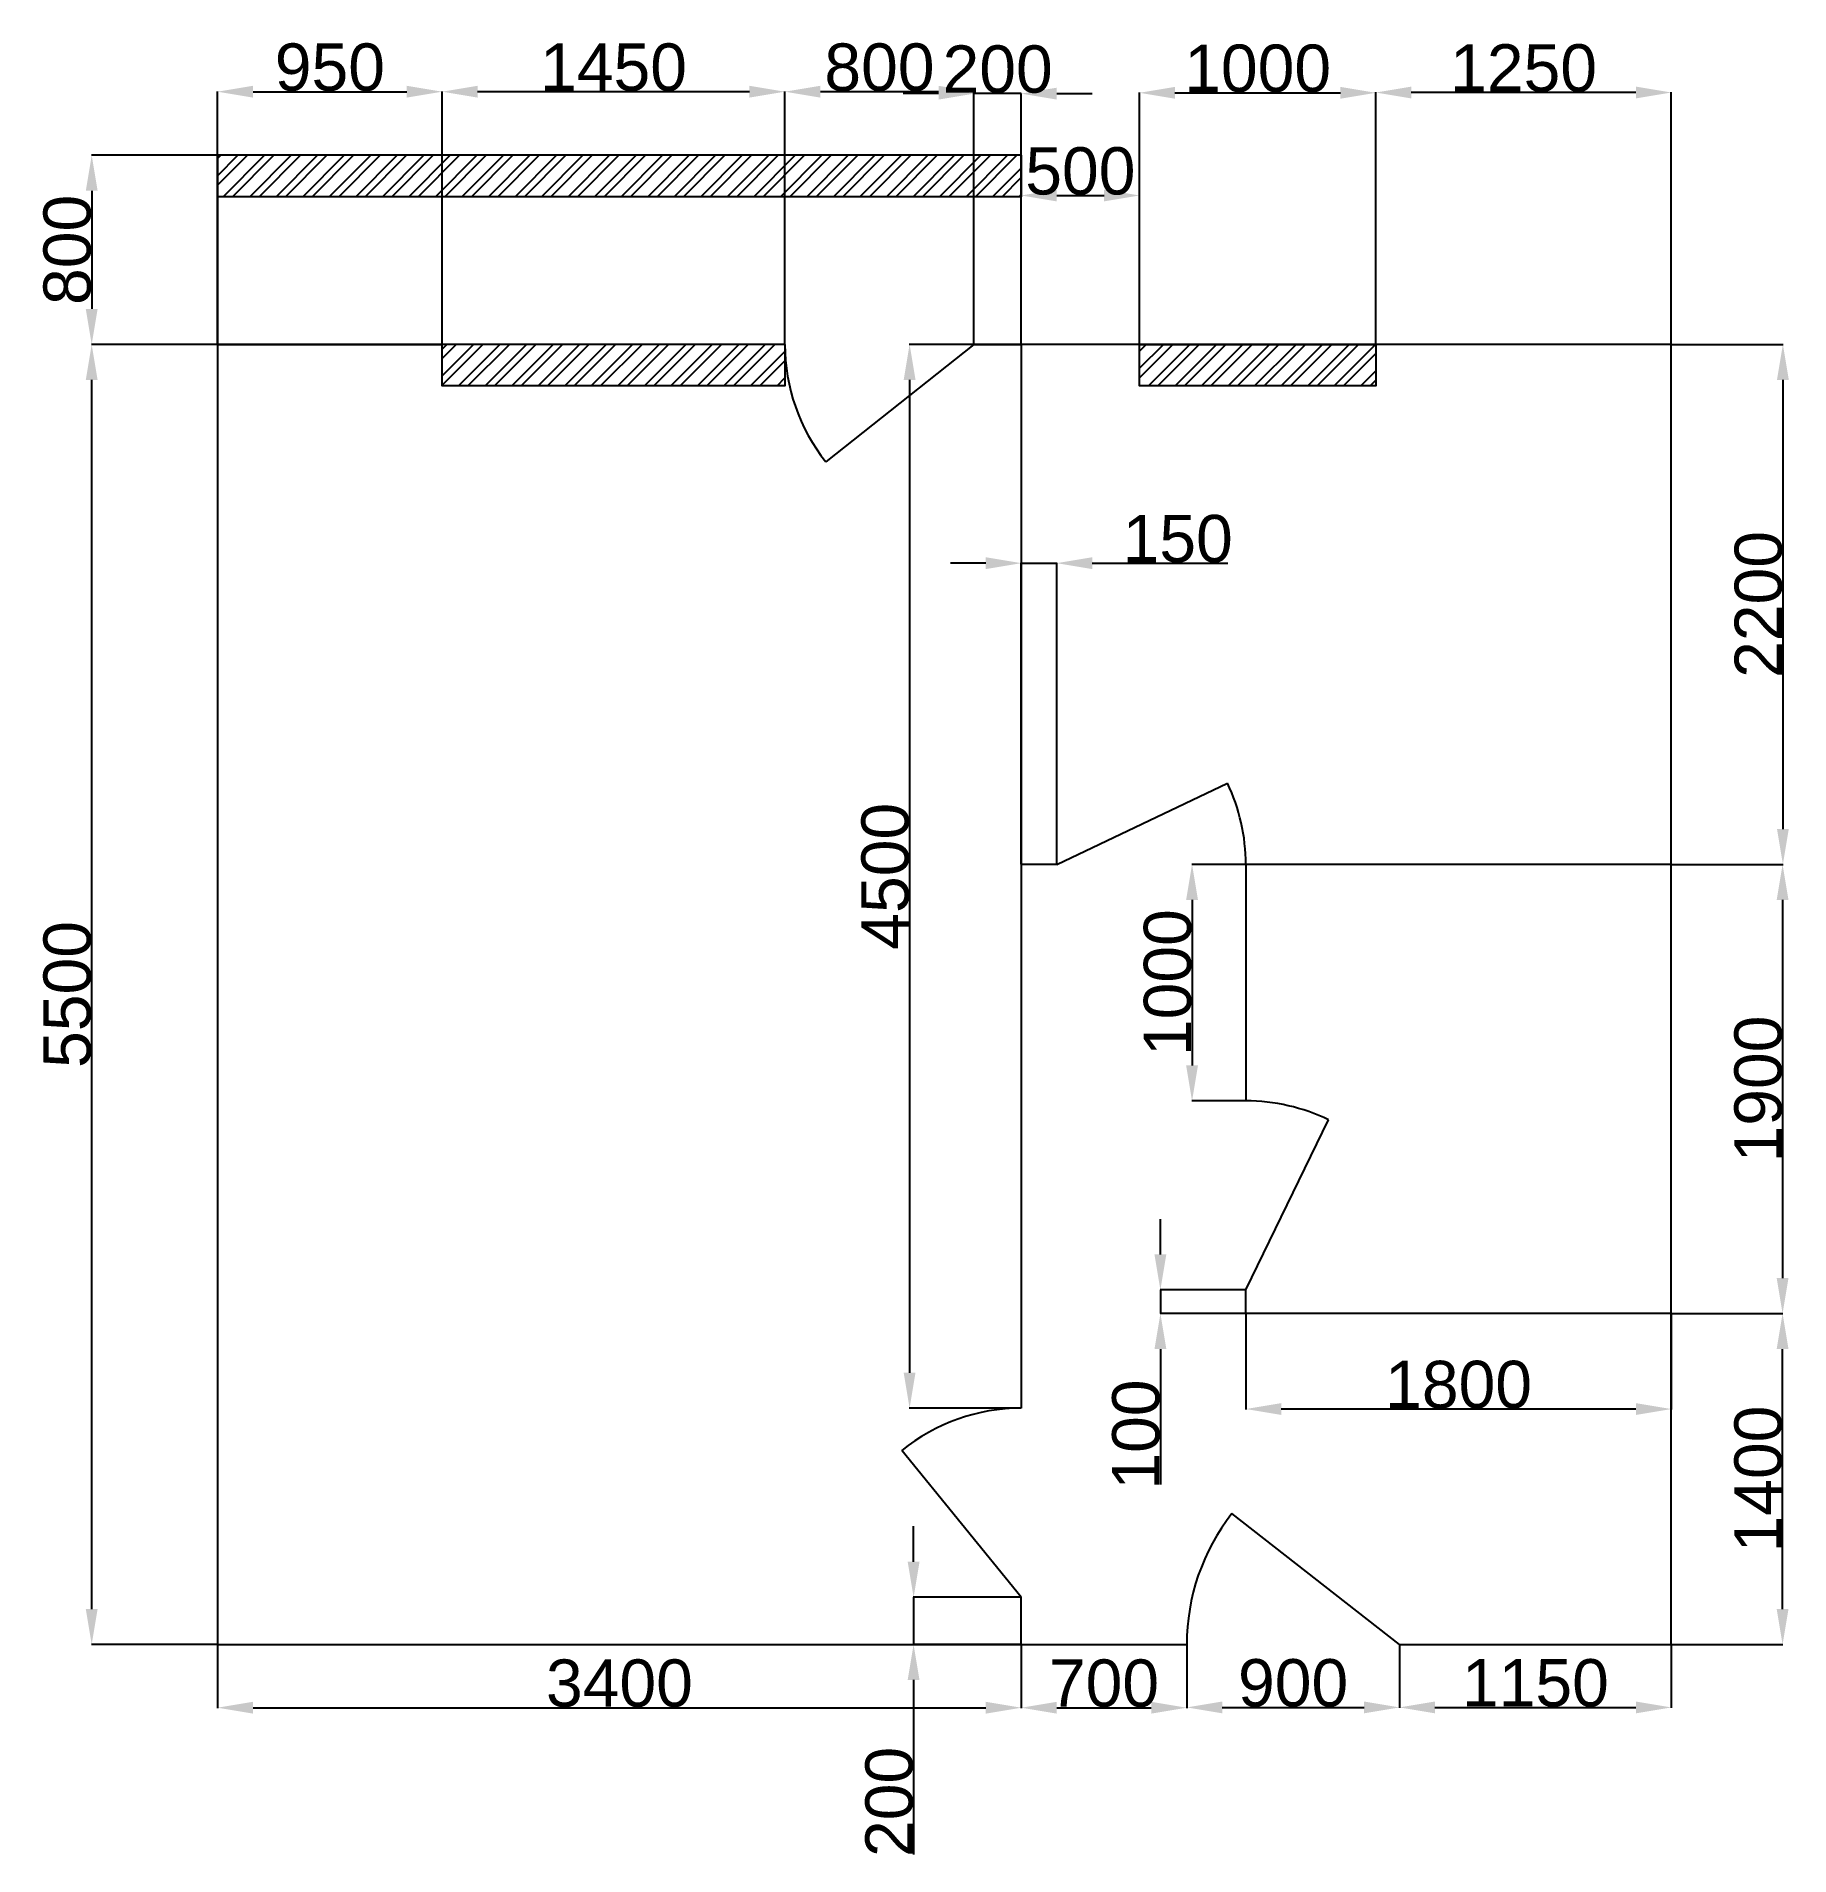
# Model space of a CAD drawing. Header units: millimetres. Extents: x -767 to 6650, y -893 to 6803.
import ezdxf

# ---------------------------------------------------------------- set-up
doc = ezdxf.new("R2010")
doc.units = ezdxf.units.MM
doc.layers.add('планировка', color=7, linetype='Continuous')
doc.layers.add('размеры', color=3, linetype='Continuous')
doc.styles.get("Standard").update_dxf_attribs({"font": 'arial.ttf'})
doc.dimstyles.new('ISO-25', dxfattribs={"dimtxt": 200, "dimasz": 150, "dimexe": 1.25, "dimexo": 0.625, "dimtad": 1, "dimtxsty": 'Standard', "dimcen": 2.5, "dimadec": 0, "dimazin": 0, "dimtfac": 1, "dimtmove": 0, "dimatfit": 3, "dimfxl": 1, "dimarcsym": 0})
pattern_1 = [(45, (0, 0), (-56.1266, 56.1266), []), (45, (0, 39.69), (-56.1266, 56.1266), [])]

# ---------------------------------------------------------------- blocks, each defined once
blk = doc.blocks.new('*D3')
at = {"layer": 'Defpoints', "color": 0, "transparency": 16777216}
for p in [(4100, 0), (5000, 0), (5000, -266.1)]:
    blk.add_point(p, dxfattribs=at)
at = {"layer": 'размеры', "color": 0, "lineweight": -2, "transparency": 16777216}
for p, q in [((4100, -0.6), (4100, -267.3)), ((5000, -0.6), (5000, -267.3)), ((4250, -266.1), (4850, -266.1))]:
    blk.add_line(p, q, dxfattribs=at)
at = {"layer": 'размеры', "color": 0, "transparency": 16777216}
for points in [[(4250, -241.1), (4250, -291.1), (4100, -266.1)], [(4850, -241.1), (4850, -291.1), (5000, -266.1)]]:
    blk.add_solid(points, dxfattribs=at)
at = {"layer": 'размеры', "color": 0, "transparency": 16777216, "insert": (4550, -163.3), "char_height": 200, "attachment_point": 5}
blk.add_mtext('900', dxfattribs=at)
blk = doc.blocks.new('*D4')
at = {"layer": 'Defpoints', "color": 0, "transparency": 16777216}
for p in [(3400, 0), (4100, 0), (4100, -267.3)]:
    blk.add_point(p, dxfattribs=at)
at = {"layer": 'размеры', "color": 0, "lineweight": -2, "transparency": 16777216}
for p, q in [((3400, -0.6), (3400, -268.6)), ((4100, -0.6), (4100, -268.6)), ((3550, -267.3), (3950, -267.3))]:
    blk.add_line(p, q, dxfattribs=at)
at = {"layer": 'размеры', "color": 0, "transparency": 16777216}
for points in [[(3550, -242.3), (3550, -292.3), (3400, -267.3)], [(3950, -242.3), (3950, -292.3), (4100, -267.3)]]:
    blk.add_solid(points, dxfattribs=at)
at = {"layer": 'размеры', "color": 0, "transparency": 16777216, "insert": (3750, -164.6), "char_height": 200, "attachment_point": 5}
blk.add_mtext('700', dxfattribs=at)
blk = doc.blocks.new('*D5')
at = {"layer": 'Defpoints', "color": 0, "transparency": 16777216}
for p in [(3400, 200), (3400, 0), (2944.5, 0)]:
    blk.add_point(p, dxfattribs=at)
at = {"layer": 'размеры', "color": 0, "lineweight": -2, "transparency": 16777216}
for p, q in [((2944.5, 350), (2944.5, 500)), ((3399.4, 200), (2943.2, 200)), ((2944.5, 200), (2944.5, 0)), ((3399.4, 0), (2943.2, 0)), ((2944.5, -150), (2944.5, -888.8))]:
    blk.add_line(p, q, dxfattribs=at)
at = {"layer": 'размеры', "color": 0, "transparency": 16777216}
for points in [[(2919.5, 350), (2969.5, 350), (2944.5, 200)], [(2919.5, -150), (2969.5, -150), (2944.5, 0)]]:
    blk.add_solid(points, dxfattribs=at)
at = {"layer": 'размеры', "color": 0, "transparency": 16777216, "insert": (2841.7, -665.9), "char_height": 200, "attachment_point": 5, "rotation": 90}
blk.add_mtext('200', dxfattribs=at)
blk = doc.blocks.new('*D6')
at = {"layer": 'Defpoints', "color": 0, "transparency": 16777216}
for p in [(0, 0), (3400, 0), (3400, -267.3)]:
    blk.add_point(p, dxfattribs=at)
at = {"layer": 'размеры', "color": 0, "lineweight": -2, "transparency": 16777216}
for p, q in [((0, -0.6), (0, -268.6)), ((3400, -0.6), (3400, -268.6)), ((150, -267.3), (3250, -267.3))]:
    blk.add_line(p, q, dxfattribs=at)
at = {"layer": 'размеры', "color": 0, "transparency": 16777216}
for points in [[(150, -242.3), (150, -292.3), (0, -267.3)], [(3250, -242.3), (3250, -292.3), (3400, -267.3)]]:
    blk.add_solid(points, dxfattribs=at)
at = {"layer": 'размеры', "color": 0, "transparency": 16777216, "insert": (1700, -164.5), "char_height": 200, "attachment_point": 5}
blk.add_mtext('3400', dxfattribs=at)
blk = doc.blocks.new('*D7')
at = {"layer": 'Defpoints', "color": 0, "transparency": 16777216}
for p in [(5000, 0), (6150, 0), (6150, -266.1)]:
    blk.add_point(p, dxfattribs=at)
at = {"layer": 'размеры', "color": 0, "lineweight": -2, "transparency": 16777216}
for p, q in [((5000, -0.6), (5000, -267.3)), ((6150, -0.6), (6150, -267.3)), ((5150, -266.1), (6000, -266.1))]:
    blk.add_line(p, q, dxfattribs=at)
at = {"layer": 'размеры', "color": 0, "transparency": 16777216}
for points in [[(5150, -241.1), (5150, -291.1), (5000, -266.1)], [(6000, -241.1), (6000, -291.1), (6150, -266.1)]]:
    blk.add_solid(points, dxfattribs=at)
at = {"layer": 'размеры', "color": 0, "transparency": 16777216, "insert": (5575, -163.3), "char_height": 200, "attachment_point": 5}
blk.add_mtext('1150', dxfattribs=at)
blk = doc.blocks.new('*D8')
at = {"layer": 'Defpoints', "color": 0, "transparency": 16777216}
for p in [(-532.5, 5500), (0, 5500), (0, 0)]:
    blk.add_point(p, dxfattribs=at)
at = {"layer": 'размеры', "color": 0, "lineweight": -2, "transparency": 16777216}
for p, q in [((-0.6, 5500), (-533.8, 5500)), ((-532.5, 150), (-532.5, 5350)), ((-0.6, 0), (-533.8, 0))]:
    blk.add_line(p, q, dxfattribs=at)
at = {"layer": 'размеры', "color": 0, "transparency": 16777216}
for points in [[(-557.5, 5350), (-507.5, 5350), (-532.5, 5500)], [(-557.5, 150), (-507.5, 150), (-532.5, 0)]]:
    blk.add_solid(points, dxfattribs=at)
at = {"layer": 'размеры', "color": 0, "transparency": 16777216, "insert": (-635.3, 2750), "char_height": 200, "attachment_point": 5, "rotation": 90}
blk.add_mtext('5500', dxfattribs=at)
blk = doc.blocks.new('*D9')
at = {"layer": 'Defpoints', "color": 0, "transparency": 16777216}
for p in [(0, 6300), (-532.5, 5500), (0, 5500)]:
    blk.add_point(p, dxfattribs=at)
at = {"layer": 'размеры', "color": 0, "lineweight": -2, "transparency": 16777216}
for p, q in [((-0.6, 6300), (-533.8, 6300)), ((-532.5, 6150), (-532.5, 5650)), ((-0.6, 5500), (-533.8, 5500))]:
    blk.add_line(p, q, dxfattribs=at)
at = {"layer": 'размеры', "color": 0, "transparency": 16777216}
for points in [[(-557.5, 6150), (-507.5, 6150), (-532.5, 6300)], [(-557.5, 5650), (-507.5, 5650), (-532.5, 5500)]]:
    blk.add_solid(points, dxfattribs=at)
at = {"layer": 'размеры', "color": 0, "transparency": 16777216, "insert": (-635.3, 5900), "char_height": 200, "attachment_point": 5, "rotation": 90}
blk.add_mtext('800', dxfattribs=at)
blk = doc.blocks.new('*D10')
at = {"layer": 'Defpoints', "color": 0, "transparency": 16777216}
for p in [(3400, 5500), (2927.6, 1000), (3400, 1000)]:
    blk.add_point(p, dxfattribs=at)
at = {"layer": 'размеры', "color": 0, "lineweight": -2, "transparency": 16777216}
for p, q in [((3399.4, 5500), (2926.4, 5500)), ((2927.6, 5350), (2927.6, 1150)), ((3399.4, 1000), (2926.4, 1000))]:
    blk.add_line(p, q, dxfattribs=at)
at = {"layer": 'размеры', "color": 0, "transparency": 16777216}
for points in [[(2902.6, 5350), (2952.6, 5350), (2927.6, 5500)], [(2902.6, 1150), (2952.6, 1150), (2927.6, 1000)]]:
    blk.add_solid(points, dxfattribs=at)
at = {"layer": 'размеры', "color": 0, "transparency": 16777216, "insert": (2824.9, 3250), "char_height": 200, "attachment_point": 5, "rotation": 90}
blk.add_mtext('4500', dxfattribs=at)
blk = doc.blocks.new('*D15')
at = {"layer": 'Defpoints', "color": 0, "transparency": 16777216}
for p in [(950, 6569.1), (0, 5500), (950, 5500)]:
    blk.add_point(p, dxfattribs=at)
at = {"layer": 'размеры', "color": 0, "lineweight": -2, "transparency": 16777216}
for p, q in [((0, 5500.6), (0, 6570.4)), ((150, 6569.1), (800, 6569.1)), ((950, 5500.6), (950, 6570.4))]:
    blk.add_line(p, q, dxfattribs=at)
at = {"layer": 'размеры', "color": 0, "transparency": 16777216}
for points in [[(150, 6594.1), (150, 6544.1), (0, 6569.1)], [(800, 6594.1), (800, 6544.1), (950, 6569.1)]]:
    blk.add_solid(points, dxfattribs=at)
at = {"layer": 'размеры', "color": 0, "transparency": 16777216, "insert": (475, 6671.9), "char_height": 200, "attachment_point": 5}
blk.add_mtext('950', dxfattribs=at)
blk = doc.blocks.new('*D16')
at = {"layer": 'Defpoints', "color": 0, "transparency": 16777216}
for p in [(950, 6569.1), (950, 5500), (2400, 5500)]:
    blk.add_point(p, dxfattribs=at)
at = {"layer": 'размеры', "color": 0, "lineweight": -2, "transparency": 16777216}
for p, q in [((950, 5500.6), (950, 6570.4)), ((2250, 6569.1), (1100, 6569.1)), ((2400, 5500.6), (2400, 6570.4))]:
    blk.add_line(p, q, dxfattribs=at)
at = {"layer": 'размеры', "color": 0, "transparency": 16777216}
for points in [[(1100, 6594.1), (1100, 6544.1), (950, 6569.1)], [(2250, 6594.1), (2250, 6544.1), (2400, 6569.1)]]:
    blk.add_solid(points, dxfattribs=at)
at = {"layer": 'размеры', "color": 0, "transparency": 16777216, "insert": (1675, 6671.9), "char_height": 200, "attachment_point": 5}
blk.add_mtext('1450', dxfattribs=at)
blk = doc.blocks.new('*D17')
at = {"layer": 'Defpoints', "color": 0, "transparency": 16777216}
for p in [(2400, 6569.1), (2400, 5500), (3200, 5500)]:
    blk.add_point(p, dxfattribs=at)
at = {"layer": 'размеры', "color": 0, "lineweight": -2, "transparency": 16777216}
for p, q in [((2400, 5500.6), (2400, 6570.4)), ((3050, 6569.1), (2550, 6569.1)), ((3200, 5500.6), (3200, 6570.4))]:
    blk.add_line(p, q, dxfattribs=at)
at = {"layer": 'размеры', "color": 0, "transparency": 16777216}
for points in [[(2550, 6594.1), (2550, 6544.1), (2400, 6569.1)], [(3050, 6594.1), (3050, 6544.1), (3200, 6569.1)]]:
    blk.add_solid(points, dxfattribs=at)
at = {"layer": 'размеры', "color": 0, "transparency": 16777216, "insert": (2800, 6671.9), "char_height": 200, "attachment_point": 5}
blk.add_mtext('800', dxfattribs=at)
blk = doc.blocks.new('*D18')
at = {"layer": 'Defpoints', "color": 0, "transparency": 16777216}
for p in [(3200, 6560.9), (3200, 5500), (3400, 5500)]:
    blk.add_point(p, dxfattribs=at)
at = {"layer": 'размеры', "color": 0, "lineweight": -2, "transparency": 16777216}
for p, q in [((3050, 6560.9), (2900, 6560.9)), ((3200, 5500.6), (3200, 6562.1)), ((3400, 6560.9), (3200, 6560.9)), ((3400, 5500.6), (3400, 6562.1)), ((3550, 6560.9), (3700, 6560.9))]:
    blk.add_line(p, q, dxfattribs=at)
at = {"layer": 'размеры', "color": 0, "transparency": 16777216}
for points in [[(3050, 6585.9), (3050, 6535.9), (3200, 6560.9)], [(3550, 6585.9), (3550, 6535.9), (3400, 6560.9)]]:
    blk.add_solid(points, dxfattribs=at)
at = {"layer": 'размеры', "color": 0, "transparency": 16777216, "insert": (3300, 6663.6), "char_height": 200, "attachment_point": 5}
blk.add_mtext('200', dxfattribs=at)
blk = doc.blocks.new('*D21')
at = {"layer": 'Defpoints', "color": 0, "transparency": 16777216}
for p in [(3900, 6130.1), (3400, 5500), (3900, 5500)]:
    blk.add_point(p, dxfattribs=at)
at = {"layer": 'размеры', "color": 0, "lineweight": -2, "transparency": 16777216}
for p, q in [((3400, 5500.6), (3400, 6131.3)), ((3550, 6130.1), (3750, 6130.1)), ((3900, 5500.6), (3900, 6131.3))]:
    blk.add_line(p, q, dxfattribs=at)
at = {"layer": 'размеры', "color": 0, "transparency": 16777216}
for points in [[(3550, 6155.1), (3550, 6105.1), (3400, 6130.1)], [(3750, 6155.1), (3750, 6105.1), (3900, 6130.1)]]:
    blk.add_solid(points, dxfattribs=at)
at = {"layer": 'размеры', "color": 0, "transparency": 16777216, "insert": (3650, 6232.8), "char_height": 200, "attachment_point": 5}
blk.add_mtext('500', dxfattribs=at)
blk = doc.blocks.new('*D22')
at = {"layer": 'Defpoints', "color": 0, "transparency": 16777216}
for p in [(4900, 6564.4), (3900, 5500), (4900, 5500)]:
    blk.add_point(p, dxfattribs=at)
at = {"layer": 'размеры', "color": 0, "lineweight": -2, "transparency": 16777216}
for p, q in [((3900, 5500.6), (3900, 6565.7)), ((4050, 6564.4), (4750, 6564.4)), ((4900, 5500.6), (4900, 6565.7))]:
    blk.add_line(p, q, dxfattribs=at)
at = {"layer": 'размеры', "color": 0, "transparency": 16777216}
for points in [[(4050, 6589.4), (4050, 6539.4), (3900, 6564.4)], [(4750, 6589.4), (4750, 6539.4), (4900, 6564.4)]]:
    blk.add_solid(points, dxfattribs=at)
at = {"layer": 'размеры', "color": 0, "transparency": 16777216, "insert": (4400, 6667.1), "char_height": 200, "attachment_point": 5}
blk.add_mtext('1000', dxfattribs=at)
blk = doc.blocks.new('*D23')
at = {"layer": 'Defpoints', "color": 0, "transparency": 16777216}
for p in [(4900, 6565.7), (4900, 5500), (6150, 5500)]:
    blk.add_point(p, dxfattribs=at)
at = {"layer": 'размеры', "color": 0, "lineweight": -2, "transparency": 16777216}
for p, q in [((4900, 5500.6), (4900, 6566.9)), ((6000, 6565.7), (5050, 6565.7)), ((6150, 5500.6), (6150, 6566.9))]:
    blk.add_line(p, q, dxfattribs=at)
at = {"layer": 'размеры', "color": 0, "transparency": 16777216}
for points in [[(5050, 6590.7), (5050, 6540.7), (4900, 6565.7)], [(6000, 6590.7), (6000, 6540.7), (6150, 6565.7)]]:
    blk.add_solid(points, dxfattribs=at)
at = {"layer": 'размеры', "color": 0, "transparency": 16777216, "insert": (5525, 6668.4), "char_height": 200, "attachment_point": 5}
blk.add_mtext('1250', dxfattribs=at)
blk = doc.blocks.new('*D24')
at = {"layer": 'Defpoints', "color": 0, "transparency": 16777216}
for p in [(3550, 4574.6), (3400, 3300), (3550, 3300)]:
    blk.add_point(p, dxfattribs=at)
at = {"layer": 'размеры', "color": 0, "lineweight": -2, "transparency": 16777216}
for p, q in [((3250, 4574.6), (3100, 4574.6)), ((3400, 3300.6), (3400, 4575.9)), ((3400, 4574.6), (3550, 4574.6)), ((3550, 3300.6), (3550, 4575.9)), ((3700, 4574.6), (4273.6, 4574.6))]:
    blk.add_line(p, q, dxfattribs=at)
at = {"layer": 'размеры', "color": 0, "transparency": 16777216}
for points in [[(3250, 4599.6), (3250, 4549.6), (3400, 4574.6)], [(3700, 4599.6), (3700, 4549.6), (3550, 4574.6)]]:
    blk.add_solid(points, dxfattribs=at)
at = {"layer": 'размеры', "color": 0, "transparency": 16777216, "insert": (4061.8, 4677.3), "char_height": 200, "attachment_point": 5}
blk.add_mtext('150', dxfattribs=at)
blk = doc.blocks.new('*D25')
at = {"layer": 'Defpoints', "color": 0, "transparency": 16777216}
for p in [(4350, 3300), (4122.5, 2300), (4350, 2300)]:
    blk.add_point(p, dxfattribs=at)
at = {"layer": 'размеры', "color": 0, "lineweight": -2, "transparency": 16777216}
for p, q in [((4349.4, 3300), (4121.2, 3300)), ((4122.5, 3150), (4122.5, 2450)), ((4349.4, 2300), (4121.2, 2300))]:
    blk.add_line(p, q, dxfattribs=at)
at = {"layer": 'размеры', "color": 0, "transparency": 16777216}
for points in [[(4097.5, 3150), (4147.5, 3150), (4122.5, 3300)], [(4097.5, 2450), (4147.5, 2450), (4122.5, 2300)]]:
    blk.add_solid(points, dxfattribs=at)
at = {"layer": 'размеры', "color": 0, "transparency": 16777216, "insert": (4019.7, 2800), "char_height": 200, "attachment_point": 5, "rotation": 90}
blk.add_mtext('1000', dxfattribs=at)
blk = doc.blocks.new('*D27')
at = {"layer": 'Defpoints', "color": 0, "transparency": 16777216}
for p in [(4350, 1500), (3988.6, 1400), (4350, 1400)]:
    blk.add_point(p, dxfattribs=at)
at = {"layer": 'размеры', "color": 0, "lineweight": -2, "transparency": 16777216}
for p, q in [((3988.6, 1650), (3988.6, 1800)), ((4349.4, 1500), (3987.4, 1500)), ((3988.6, 1500), (3988.6, 1400)), ((4349.4, 1400), (3987.4, 1400)), ((3988.6, 1250), (3988.6, 676.4))]:
    blk.add_line(p, q, dxfattribs=at)
at = {"layer": 'размеры', "color": 0, "transparency": 16777216}
for points in [[(3963.6, 1650), (4013.6, 1650), (3988.6, 1500)], [(3963.6, 1250), (4013.6, 1250), (3988.6, 1400)]]:
    blk.add_solid(points, dxfattribs=at)
at = {"layer": 'размеры', "color": 0, "transparency": 16777216, "insert": (3885.9, 888.2), "char_height": 200, "attachment_point": 5, "rotation": 90}
blk.add_mtext('100', dxfattribs=at)
blk = doc.blocks.new('*D28')
at = {"layer": 'Defpoints', "color": 0, "transparency": 16777216}
for p in [(4350, 1400), (6150, 1400), (4350, 996.2)]:
    blk.add_point(p, dxfattribs=at)
at = {"layer": 'размеры', "color": 0, "lineweight": -2, "transparency": 16777216}
for p, q in [((4350, 1399.4), (4350, 994.9)), ((6150, 1399.4), (6150, 994.9)), ((6000, 996.2), (4500, 996.2))]:
    blk.add_line(p, q, dxfattribs=at)
at = {"layer": 'размеры', "color": 0, "transparency": 16777216}
for points in [[(4500, 1021.2), (4500, 971.2), (4350, 996.2)], [(6000, 1021.2), (6000, 971.2), (6150, 996.2)]]:
    blk.add_solid(points, dxfattribs=at)
at = {"layer": 'размеры', "color": 0, "transparency": 16777216, "insert": (5250, 1098.9), "char_height": 200, "attachment_point": 5}
blk.add_mtext('1800', dxfattribs=at)
blk = doc.blocks.new('*D29')
at = {"layer": 'Defpoints', "color": 0, "transparency": 16777216}
for p in [(6150, 1400), (6620.7, 1400), (6150, 0)]:
    blk.add_point(p, dxfattribs=at)
at = {"layer": 'размеры', "color": 0, "lineweight": -2, "transparency": 16777216}
for p, q in [((6150.6, 1400), (6622, 1400)), ((6620.7, 150), (6620.7, 1250)), ((6150.6, 0), (6622, 0))]:
    blk.add_line(p, q, dxfattribs=at)
at = {"layer": 'размеры', "color": 0, "transparency": 16777216}
for points in [[(6595.7, 1250), (6645.7, 1250), (6620.7, 1400)], [(6595.7, 150), (6645.7, 150), (6620.7, 0)]]:
    blk.add_solid(points, dxfattribs=at)
at = {"layer": 'размеры', "color": 0, "transparency": 16777216, "insert": (6518, 700), "char_height": 200, "attachment_point": 5, "rotation": 90}
blk.add_mtext('1400', dxfattribs=at)
blk = doc.blocks.new('*D30')
at = {"layer": 'Defpoints', "color": 0, "transparency": 16777216}
for p in [(6150, 3300), (6150, 1400), (6620.7, 1400)]:
    blk.add_point(p, dxfattribs=at)
at = {"layer": 'размеры', "color": 0, "lineweight": -2, "transparency": 16777216}
for p, q in [((6150.6, 3300), (6622, 3300)), ((6620.7, 3150), (6620.7, 1550)), ((6150.6, 1400), (6622, 1400))]:
    blk.add_line(p, q, dxfattribs=at)
at = {"layer": 'размеры', "color": 0, "transparency": 16777216}
for points in [[(6595.7, 3150), (6645.7, 3150), (6620.7, 3300)], [(6595.7, 1550), (6645.7, 1550), (6620.7, 1400)]]:
    blk.add_solid(points, dxfattribs=at)
at = {"layer": 'размеры', "color": 0, "transparency": 16777216, "insert": (6518, 2350), "char_height": 200, "attachment_point": 5, "rotation": 90}
blk.add_mtext('1900', dxfattribs=at)
blk = doc.blocks.new('*D31')
at = {"layer": 'Defpoints', "color": 0, "transparency": 16777216}
for p in [(6150, 5500), (6150, 3300), (6622, 3300)]:
    blk.add_point(p, dxfattribs=at)
at = {"layer": 'размеры', "color": 0, "lineweight": -2, "transparency": 16777216}
for p, q in [((6150.6, 5500), (6623.2, 5500)), ((6622, 5350), (6622, 3450)), ((6150.6, 3300), (6623.2, 3300))]:
    blk.add_line(p, q, dxfattribs=at)
at = {"layer": 'размеры', "color": 0, "transparency": 16777216}
for points in [[(6597, 5350), (6647, 5350), (6622, 5500)], [(6597, 3450), (6647, 3450), (6622, 3300)]]:
    blk.add_solid(points, dxfattribs=at)
at = {"layer": 'размеры', "color": 0, "transparency": 16777216, "insert": (6519.2, 4400), "char_height": 200, "attachment_point": 5, "rotation": 90}
blk.add_mtext('2200', dxfattribs=at)

msp = doc.modelspace()

# ---------------------------------------------------------------- hatches: boundary and pattern name
at = {"layer": 'планировка'}
h = msp.add_hatch(dxfattribs=at)
h.set_pattern_fill('STEEL', color=256, scale=25)
h.set_pattern_definition(pattern_1)
h.paths.add_polyline_path([(0, 6300), (0, 6125), (3400, 6125), (3400, 6300)])
h = msp.add_hatch(dxfattribs=at)
h.set_pattern_fill('STEEL', color=256, scale=25)
h.set_pattern_definition(pattern_1)
h.paths.add_polyline_path([(950, 5500), (950, 5325), (2400, 5325), (2400, 5500)])
h = msp.add_hatch(dxfattribs=at)
h.set_pattern_fill('STEEL', color=256, scale=25)
h.set_pattern_definition(pattern_1)
h.paths.add_polyline_path([(3900, 5500), (3900, 5325), (4900, 5325), (4900, 5500)])

# ---------------------------------------------------------------- linework, layer by layer
for p, q in [((3200, 5500), (2572.974, 5003.172)), ((3400, 5500), (3400, 1000)), ((3550, 3300), (4272.249, 3644.03)), ((3550, 3300), (3400, 3300)), ((6150, 3300), (4350, 3300)), ((4350, 3300), (4350, 2300)), ((4350, 1500), (4700.025, 2219.363)), ((4350, 1400), (4350, 1500)), ((6150, 1400), (4350, 1400)), ((3400, 200), (2894.714, 820.231)), ((5000, 0), (4290.599, 553.85)), ((3400, 0), (3400, 200))]:
    msp.add_line(p, q, dxfattribs=at)
for points in [[(3200, 5500), (3400, 5500), (3400, 6300), (0, 6300), (0, 5500), (950, 5500)], [(3400, 6300), (3400, 6125), (0, 6125), (0, 6300)], [(2400, 5500), (0, 5500), (0, 0), (4100, 0)], [(2400, 5500), (2400, 5325), (950, 5325), (950, 5500)], [(5000, 0), (6150, 0), (6150, 5500), (3200, 5500)]]:
    msp.add_lwpolyline(points, dxfattribs=at)
msp.add_lwpolyline([(3900, 5500), (4900, 5500), (4900, 5325), (3900, 5325)], close=True, dxfattribs=at)
for centre, radius, start, end in [((3200, 5500), 800, 180, 218.3917922), ((3550, 3300), 800, 0, 25.4699168), ((4350, 1500), 800, 64.0535366, 90), ((3400, 200), 800, 90, 129.1688056), ((5000, 0), 900, 142.0198135, 180)]:
    msp.add_arc(centre, radius, start, end, dxfattribs=at)

# ---------------------------------------------------------------- dimensions: what is measured, and where the dimension line sits
at = {"layer": 'размеры'}
for base, p1, p2, picture, middle in [((950, 6569.147), (0, 5500), (950, 5500), '*D15', (475, 6671.887)), ((950, 6569.147), (2400, 5500), (950, 5500), '*D16', (1675, 6671.887)), ((2400, 6569.147), (3200, 5500), (2400, 5500), '*D17', (2800, 6671.887)), ((4900, 6564.408), (3900, 5500), (4900, 5500), '*D22', (4400, 6667.147)), ((4900, 6565.658), (6150, 5500), (4900, 5500), '*D23', (5525, 6668.397)), ((3550, 4574.601), (3400, 3300), (3550, 3300), '*D24', (4061.812, 4677.341)), ((4350, 996.154), (6150, 1400), (4350, 1400), '*D28', (5250, 1098.893)), ((3400, -267.305), (0, 0), (3400, 0), '*D6', (1700, -164.497)), ((4100, -267.305), (3400, 0), (4100, 0), '*D4', (3750, -164.565)), ((5000, -266.055), (4100, 0), (5000, 0), '*D3', (4550, -163.315)), ((6150, -266.055), (5000, 0), (6150, 0), '*D7', (5575, -163.315))]:
    dim = msp.add_linear_dim(base=base, p1=p1, p2=p2, dimstyle='ISO-25', dxfattribs=at)
    dim.commit()
    dim.dimension.update_dxf_attribs({"geometry": picture, "text_midpoint": middle})
for base, p2, picture, middle in [((3200, 6560.869), (3200, 5500), '*D18', (3300, 6560.869)), ((3900, 6130.098), (3900, 5500), '*D21', (3650, 6130.098))]:
    dim = msp.add_linear_dim(base=base, p1=(3400, 5500), p2=p2, dimstyle='ISO-25', dxfattribs=at)
    dim.commit()
    dim.dimension.update_dxf_attribs({"geometry": picture, "text_midpoint": middle, "dimtype": 160})
dim = msp.add_aligned_dim(p1=(0, 6300), p2=(0, 5500), distance=-532.544, dimstyle='ISO-25', dxfattribs=at)
dim.commit()
dim.dimension.update_dxf_attribs({"geometry": '*D9', "text_midpoint": (-635.284, 5900)})
for base, p1, p2, picture, middle in [((-532.544, 5500), (0, 0), (0, 5500), '*D8', (-635.284, 2750)), ((2927.628, 1000), (3400, 5500), (3400, 1000), '*D10', (2824.888, 3250)), ((6621.954, 3300), (6150, 5500), (6150, 3300), '*D31', (6519.214, 4400)), ((4122.456, 2300), (4350, 3300), (4350, 2300), '*D25', (4019.716, 2800)), ((6620.704, 1400), (6150, 3300), (6150, 1400), '*D30', (6517.964, 2350)), ((3988.621, 1400), (4350, 1500), (4350, 1400), '*D27', (3885.882, 888.188)), ((6620.704, 1400), (6150, 0), (6150, 1400), '*D29', (6517.964, 700))]:
    dim = msp.add_linear_dim(base=base, p1=p1, p2=p2, angle=90, dimstyle='ISO-25', dxfattribs=at)
    dim.commit()
    dim.dimension.update_dxf_attribs({"geometry": picture, "text_midpoint": middle})
dim = msp.add_linear_dim(base=(2944.486, 0), p1=(3400, 200), p2=(3400, 0), angle=90, dimstyle='ISO-25', dxfattribs=at)
dim.commit()
dim.dimension.update_dxf_attribs({"geometry": '*D5', "text_midpoint": (2944.486, -665.865), "dimtype": 160})

doc.saveas('drawing.dxf')
